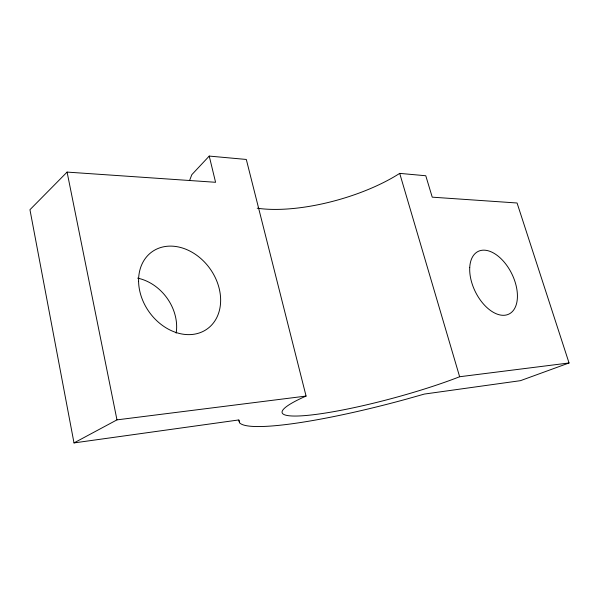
<?xml version="1.0" encoding="UTF-8"?>
<svg xmlns="http://www.w3.org/2000/svg" width="599" height="599" viewBox="0 0 599 599"><rect width="100%" height="100%" fill="white"/><g stroke="black" fill="none" stroke-linecap="round" stroke-linejoin="round"><path stroke-width="0.9" d="M189.561 180.509L191.837 174.661L209.231 156.084L246.309 159.454L306.074 396.066A110.62 14.863 -15.1 0 0 314.879 414.545A110.62 14.863 -15.1 0 0 459.635 376.741L569.05 362.972L517.064 202.994L432.238 197.168L425.777 175.747L399.705 173.381A104.136 38.388 -15.8 0 1 257.211 208.205M209.231 156.084L215.58 182.291L67.088 172.093L29.95 209.71L73.999 442.916L238.657 419.959L239.578 422.752A164.268 22.418 -15.2 0 0 406.908 398.994L424.362 394.067L520.479 380.664L569.05 362.972M73.999 442.916L116.97 419.869L306.074 396.066M399.705 173.381L459.635 376.741M238.934 420.019L239.578 422.752M67.088 172.093L116.97 419.869M137.635 278.138A44.491 36.711 53.3 0 1 176.173 333.126M138.586 281.35A47.426 37.34 54.4 0 0 200.807 332.415A47.426 37.34 54.4 0 0 199.422 257.345A47.426 37.34 54.4 0 0 138.586 281.35M469.728 267.618A34.899 20.321 63.8 0 0 504.246 315.284A34.899 20.321 63.8 0 0 506.732 265.335A34.899 20.321 63.8 0 0 469.728 267.618"/></g></svg>
